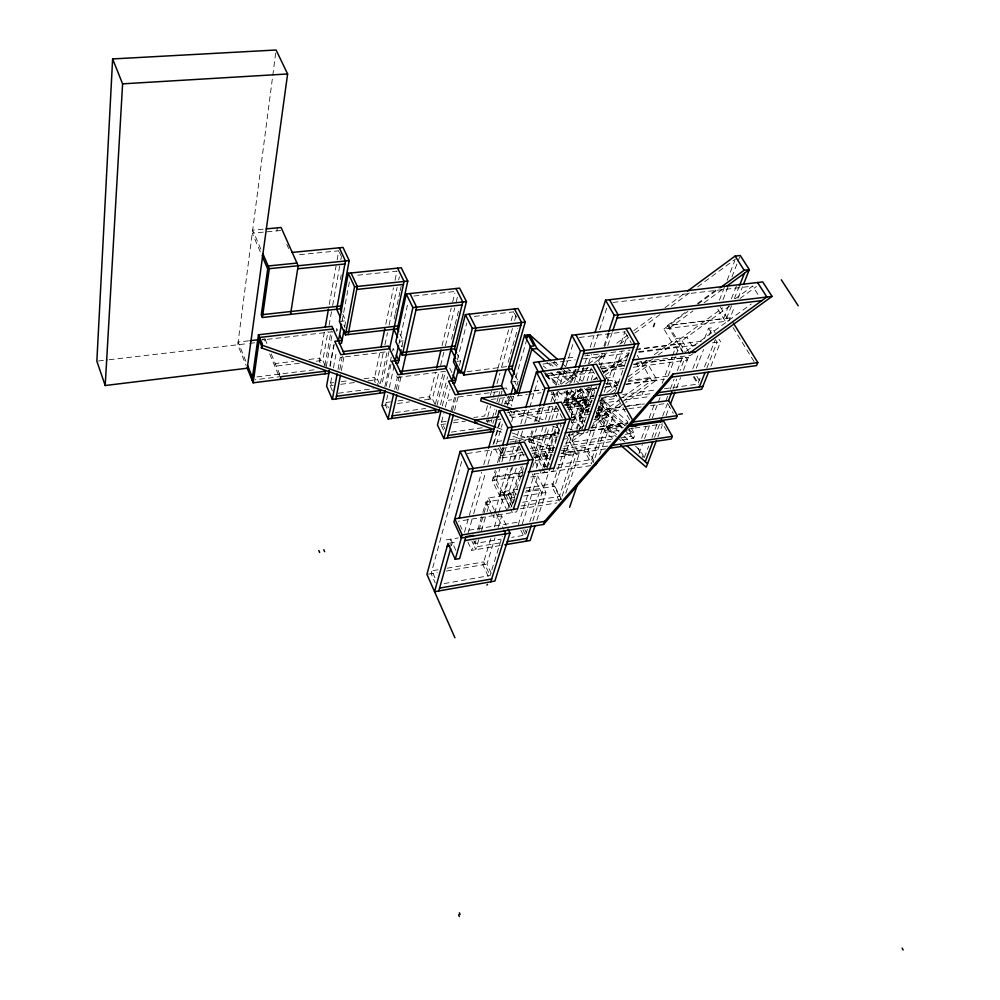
<?xml version="1.0" encoding="UTF-8"?>
<svg xmlns="http://www.w3.org/2000/svg" width="1000" height="1000" viewBox="0 0 1000 1000"><rect width="100%" height="100%" fill="white"/><g stroke="black" fill="none" stroke-linecap="round" stroke-linejoin="round"><path stroke-width="0.75" stroke-dasharray="5 3.75" d="M275.688 53.075L237.738 344.762L246.125 365.462M276.913 230.875L277.35 227.85M262 339.3L264.988 338.95L264.6 341.637L265.738 344.375M279.65 374.087L279.237 376.763L255.087 379.762M324.375 332.088L319.288 360.825L320.425 363.425M329.263 304.488L336.05 266.137M337.137 260L338.762 250.8L296.3 255M325.087 365.588L322.812 360.4L328 331.388M329.087 325.288L331.55 311.55M332.65 305.438L339.75 265.75M340.838 259.65L341.388 256.6M324.85 365.538L331.112 330.863M340.4 279.438L341.225 274.913M326.275 366.625L332.6 331.75L262.225 339.913M329.875 365.875L333.738 344.85M336.213 331.325L336.725 328.537L337.912 331.188M330.15 366.587L334.288 344.075M332.438 390.962L330.125 385.65L332.025 375.438M333.425 367.863L336.525 351.213M342.1 321.163L349.375 281.988M344.625 326.8L345.763 320.737L342.75 314.125M338 369.425L340.25 357.438L389.012 351.5L381.912 384.525M339.812 369.575L342.375 356.05M341.312 370.6L343.9 357M379.738 353.113L374.075 380.05L375.275 382.663M385.788 324.263L393.45 287.825M395.037 280.225L396.962 271.112L355.138 275.487M379.35 383.537L377.55 379.6L383.638 350.887M384.925 344.837L387.488 332.75M389.087 325.188L397.1 287.413M398.7 279.85L399.338 276.825M380.375 383.425L387.4 350.575M394.137 319.088L395.1 314.613M395.425 313.113L398.612 298.175M398.938 296.688L399.9 292.2M400.213 290.712L401.175 286.225M384.837 386.763L390 362.962M390.325 361.475L391.287 357.013M392.575 351.075L393.175 348.312L395.062 352.312M386.175 386.25L391.025 363.963M387.713 394.975L385.487 405.087L387.312 409.113M389.35 387.488L394.288 365.012M398.85 344.263L407.7 303.988M401.8 346.825L403.137 340.825L399.95 334.137M394.675 389.312L397.312 377.45L395.425 373.4M396.275 389.387L399.275 376M397.887 390.45L400.925 376.987M428.95 399.3L435.45 372.638M442.05 345.575L451.213 308M452.675 301.988L454.875 292.962M434.913 404.125L432.388 398.837L439.1 371.538M440.588 365.475L443.95 351.825M445.438 345.75L454.75 307.838M456.25 301.775L457.362 297.225M435.35 404.312L443.413 371.8M451.525 339.162L454.825 325.85M455.188 324.375L458.862 309.587M436.987 405.475L445.138 372.788M440.538 404.7L447.562 376.737M442.3 405.938L447.488 385.35M443.5 429.975L440.938 424.562L443.862 413.075M445.375 407.137L449.9 389.35M457.388 359.925L466.775 323.025M459.45 365.4L460.6 360.95L457.25 354.2M451.062 410.7L454.475 397.5L502.113 391.125L498.762 402.887M452.45 410.7L456.262 395.988M454.575 410.337L458.738 394.3M461.662 461.525L431.112 573.675L435.238 582.975M487.537 405.588L484.637 416L473.875 417.488M490.438 395.175L491.675 390.7M497.887 368.387L509.075 328.212M511.15 320.775L513.638 311.85L472.812 316.6M452.312 542.663L451.463 545.675L449.862 542.163L450.7 539.15L455.95 550.638M487.738 416.6L490.688 406.1M493.212 397.088L494.888 391.087M497 383.575L499.95 373.075M501.625 367.062L512.575 328.038M514.675 320.525L516.362 314.525M491.15 422.287L491.975 419.363M492.388 417.9L494.875 409.125M496.95 401.812L498.188 397.425M498.612 395.962L499.85 391.575M508.125 362.35L517.7 328.562M492.9 423.475L493.738 420.538M495.412 414.65L497.088 408.775M464.475 532.225L481.637 472.212M483.787 464.712L488.512 448.212M501.838 403.775L503.512 397.95M493.05 444.575L500.387 419.113M504.7 404.137L505.575 401.138L512.587 400.188L509.137 393.4M468.1 533.05L473.25 515.225M473.688 513.725L485.775 471.8M487.938 464.312L492.25 449.35M493.975 443.35L500.887 419.4M496.488 444.075L502.312 424M507.812 405.037L510.363 396.25M526.9 339.212L514.625 381.562L516.038 384.312M504.787 403.837L511.8 402.875L513.875 395.775M516.875 385.5L518.162 381.1M500.25 545.55L471.75 550.337L474.325 541.562M477.762 529.85L482.5 513.763M482.925 512.288L485.962 501.962L514.487 497.45M516.287 468.212L508.225 494.588L499.712 495.925L492.262 480.538L495.325 470.125M497.475 462.812L501.763 448.212M524.388 454.55L499.762 458.212L503.1 446.863M558.825 410.988L511.725 417.575L512.525 414.888L510.438 410.763M518.138 395.825L518.95 393.062M475.975 540.525L475.112 543.462L501.075 539.138M479.012 530.25L488.537 497.925L515.887 493.625M510.125 507.912L494.85 476.5L496.562 470.675M499.137 461.938L503.438 447.388M503.913 448.038L502.612 452.4L521.013 449.688M511.637 421.825L514.65 411.637M478.837 539.475L475.825 549.65L471.962 541.35M481.45 530.688L486.662 513.1M487.088 511.637L490.15 501.3M496.5 479.888L499.637 469.3M501.85 461.825L506.287 446.875M507.212 510.9L499.462 494.913L507.475 468.263M509.7 460.863L518.612 431.262M520.837 423.862L525.288 409.05M506.15 525.175L501.688 515.913L493.288 517.275L494.137 514.425M494.575 513L500.65 492.825L493.175 477.425L522.075 473.013M511.425 467.812L503.4 494.3L509.875 507.612M513.663 460.425L518.138 445.662M518.587 444.188L522.612 430.9M524.85 423.512L529.325 408.75M529.775 407.275L537.825 380.7M490.825 538.538L482.863 564.788L488.95 577.875M494.387 526.838L498.35 513.75M498.787 512.325L512.612 466.812M514.875 459.363L518.95 445.938L466.775 453.587M491.225 573.225L486.95 564.075L494.988 537.812M498.113 527.587L501.688 515.913M518.962 459.475L521.188 452.2M507.663 509.438L520.788 466.912M553.375 426.85L544.475 454.637L536.237 455.875L528.75 441.1L531.95 430.7M534.65 421.95L539.15 407.362M510.487 504.2L522.3 466M546.425 467.2L531.188 437.238L533.888 428.525M536.138 421.262L540.188 408.175M444.15 583.562L490.062 575.55L502.25 536.25M511.613 506.087L523.638 467.35M513.425 503.013L516.163 494.2M521.638 476.587L523.913 469.237M532.85 440.5L536.512 428.725M538.763 421.488L543.7 405.575M554.438 401.138L551.05 394.7L551.95 391.825M533.75 456.375L543.038 426.825M545.363 419.45L550.462 403.2M550.925 401.712L553.713 392.85M556.038 385.462L560.675 370.7M517.625 508.775L516.65 511.863L458.312 521.263M532.638 467.262L537.212 452.775L529.7 437.987L559.2 433.713M546.4 427.9L537.1 457.275L542.3 467.537M548.737 420.538L558.062 391.062M560.388 383.7L565.525 367.488M565.988 366.012L573.913 340.975M518.237 524.825L534.475 473.75M536.287 468.062L549.388 426.85M551.763 419.4L556.025 406L507.2 412.775M522.2 524.175L537.638 475.975L529.5 477.225M556.163 418.125L558.962 409.412M550.763 437.887L551.75 434.8M590.75 465.625L541.075 473.25L542.487 468.85M542.962 467.388L556.638 424.888M567.788 390.238L563.513 403.512L592.038 399.562M569.663 384.412L574.812 368.413M558.462 422.675L544.263 466.712L548.85 466.025M581.112 428.638L565.825 399.825L569.1 389.688M571.438 382.438L575.638 369.4M546.775 466.875L560.562 424.325M567.487 402.962L571.763 389.775M574.1 382.562L578.775 368.137M527.413 529.225L525.513 535.062L511.763 537.35M529.775 521.925L540.2 489.812L525 492.2M547.1 468.525L561.175 425.175M532.825 520.85L549.812 468.775M570 406.875L575.688 389.425M569 412.113L576.688 388.537M579.1 381.175L584.388 364.975M584.875 363.5L587.762 354.663M590.163 347.3L594.012 335.525M536.862 520.138L545.95 492.488L537.638 475.975M553.95 468.15L552.938 471.225L531.888 474.462M571.237 416.1L580.4 388.225M582.812 380.887L588.112 364.75M588.6 363.288L591.487 354.487M593.9 347.15L599.2 331.012M599.688 329.55L607.875 304.613M571.375 416.688L572.05 414.625L564.513 400.412L593.075 396.488M570.325 431.362L552.013 486.675L559.325 501.112M570.788 429.938L584.625 388.162M587 380.962L591.287 368.013L544.175 374.188M582.8 400.325L583.713 397.587L579.275 389.363M561.5 499.35L554.837 486.225L570.875 438.038L564.025 439.038M561.55 453.263L565.975 454.812L566.85 452.15L608.125 445.975M583.962 425.887L579 416.587L588.725 387.413M591.15 380.163L593.562 372.912M568.562 434.538L572.1 441.275L574.412 434.338M576.362 428.488L589.562 388.975L596.45 388.038M598.625 361.838L601.55 353.113M603.975 345.838L608.35 332.738M577.025 429.425L591.737 385.45M602.263 354.025L598.875 364.137L626.65 360.513M604.675 346.812L609.5 332.362M600.538 367.15L605.388 352.713M607.812 345.5L612.188 332.512M581.788 429.913L596.4 386.637M521.225 505.95L560.95 499.588L576.287 454.363L566.625 435.887M583.5 433.113L584.538 430.037M565.812 493.237L579.212 453.925L570.875 438.038M588.55 429.45L587.5 432.537L567.125 435.5M602.25 397.825L584.275 450.225L591.55 464.012M604.2 392.15L618.075 351.7M621.05 343.025L625.013 331.463M596.938 417.95L597.913 415.1M593.837 460.688L588.013 449.663L604.612 401.538L600.788 402.075L609.125 417.375L593.275 462.562L585.25 447.375L560.875 451.012M617.275 384.888L613.013 377.212L621.987 351.2M624.475 343.975L627.475 335.312L614.925 344.55M612.587 438.312L605.638 432.337L598.225 418.612L599.637 418.413L600.55 415.763M615.363 391.65L629.938 349.938M599.625 454.637L612.962 416.838L604.612 401.538M626.85 423.988L627.712 421.613L600.862 397.812M642.25 394.475L643.288 391.65M631.337 428.188L634.963 434.75L633.638 438.312L619.788 440.375M641.637 438.2L645.938 426.725M649.163 418.125L654.025 405.138M662.188 383.3L672 357.1M672.537 355.65L675.812 346.912L678.662 351.763M638.875 453.787L642.4 444.412M644.6 438.562L649.55 425.4M652.3 418.1L660 397.638M668.238 375.712L675.387 356.7M675.938 355.238L680.3 343.638L638.7 348.975M644.325 457.537L648.675 446.087M651.938 437.5L656.838 424.613M667.625 396.238L666 400.513L673.312 413.3M670.325 389.125L674.112 379.162M677.362 370.625L682.225 357.825L683.838 360.562L680.025 370.55M654.538 437.337L660.462 421.838M662.638 416.112L667.562 403.237L650.55 405.637M672.95 389.113L676.762 379.125M657.9 436.737L662.25 425.4M666.038 415.525L669.388 406.775M676.663 387.812L680.575 377.6M683.375 370.312L688.363 357.287L686.9 354.8M692.837 368.65L699 352.775M704.613 338.338L708.538 328.237L712.062 327.8L715.163 332.887M719.438 300.175L724.4 287.387M727.15 280.312L734.837 260.525M696.3 368.188L703.612 349.438M709.25 335.012L712.062 327.8M723.012 299.725L728.025 286.887M731.925 276.9L737.487 262.65M738.037 261.225L739.712 256.938M664.45 388.725L697.712 384.125L701.125 375.475M704.538 366.838L715.35 339.45M728.625 305.788L723.6 318.525L667.463 325.462L682.987 351.763M731.425 298.712L737.013 284.562M706.787 368.2L717.062 342.275L715.913 340.387M731.575 305.65L725.35 321.35L716.675 307.275M734.312 298.725L738.825 287.337M710.863 366.287L720.6 341.812L719.05 339.263M729.975 305.8L682.05 340.7L671.625 342.025L663.95 328.988L728.925 320.913L734.587 306.675M737.987 298.125L742.525 286.737M561.087 384.175L583.625 367.587M588.638 363.9L602.4 353.762M633.7 330.725L654.987 315.062M665 307.688L685.037 292.938M565.688 383.925L588.312 367.287M594.6 362.663L608.425 352.488M619.738 344.175L628.538 337.7M634.825 333.075L659.963 314.587M671.275 306.262L690.138 292.4M697.675 286.85L735.387 259.113M564.25 401.087L580.475 389.2M592.962 380.05L596.712 377.3M604.2 371.812L629.163 353.525M667.463 325.462L684.987 312.625M697.513 303.45L717.55 288.762M563.7 402.425L582.275 388.825M594.663 379.75L597.137 377.925M603.337 373.387L629.35 354.338M663.95 328.988L687.887 311.45M697.887 304.125L719.15 288.55M564.487 404.963L588.638 387.275M604.775 375.462L627.112 359.113M669.15 328.338L692.987 310.9M704.15 302.725L723.088 288.863M646.737 360.175L638.038 366.525L635.062 361.287M654.212 354.738L676.462 338.5L686.888 337.188L693.213 347.8M571.538 418.113L591.663 403.438M606.775 392.438L619.35 383.263M628.162 376.838L653.213 358.587M658.188 354.963L722.8 307.863M735.225 298.812L752.613 286.137L759.175 296.425M571.85 420.95L589.438 408.15M599.487 400.825L605.775 396.25M610.8 392.587L617.075 388.013M628.387 379.787L648.487 365.15L656.9 379.825L625.712 402.425M740.062 298.463L756.45 286.525M575.375 431.737L571.862 434.275L573.438 437.262L580.612 432.062M579.025 429.075L584.012 425.462M595.212 417.337L621.337 398.363M622.587 397.463L649.963 377.587L628.513 380.487M686.25 351.25L751.25 304.062M594.312 422.113L651.65 380.538L637.3 355.375M572.1 441.275L584.562 432.238M590.8 427.725L624.475 403.325M693.225 353.5L690.725 355.312L633.688 362.8M437.987 569.775L431.9 570.812L436.188 580.487M447.137 568.212L483.725 561.938L490.062 575.55M428.325 574.15L437.2 572.625M446.337 571.062L486.95 564.075M499.6 542.962L476.675 546.8L473.875 540.812M446.375 539.862L458.338 537.9M449.425 543.15L456.887 541.912M468.925 530.188L519.138 521.975M522.7 502.262L559.35 496.425L574.612 451.175L560.962 453.212M520.312 508.8L556.938 502.912M523.612 496.012L545.95 492.488M485.075 504.975L489.263 504.312M517.962 489.3L504.263 491.438L512.05 507.413M525.562 488.113L552.95 483.825L560.95 499.588M500.65 492.825L509.162 491.488L513.713 500.8M499.462 494.913L515.55 492.388M526.188 490.725L554.837 486.225M494.85 476.5L522.513 472.275M556.538 468.175L591.75 462.8M492.262 480.538L522.65 475.875M558.025 464.625L591.663 459.513L607.45 414.3L594.4 416.163M553.25 452.15L538.013 454.425L545.825 469.812L544.9 472.663L542.95 468.812M533.675 457.3L551.862 454.575M534.562 457.663L552.325 455M561.45 453.638L588.013 449.663M565.975 454.812L605.65 448.85M535.3 460.525L552 458.013M559.587 456.875L579.212 453.925M530.212 448.338L554.738 444.712M565.475 443.137L616.062 435.675M625.262 434.312L629.862 433.638L625.188 429.538M500.525 455.65L522.388 452.413M531.587 451.05L554.6 447.638M563.812 446.275L612.9 439.012M620.575 437.875L631.312 436.275L627.7 429.7M532.075 453.413L553.625 450.213M562.85 448.837L610.562 441.75M576.2 432.863L579.288 432.425M590.05 430.85L625.425 425.712M528.75 441.1L558.2 436.8M597.612 410.325L607.987 429.487L623.425 427.238M605.013 430.412L608.562 429.888M605.638 432.337L622.712 429.837M628.837 428.95L633.438 428.275M634.963 428.05L662.788 423.975M501.8 440.838L497.238 441.5L503.975 455.138M509.412 439.738L558.15 432.675M591.65 427.825L624.087 423.125M590.975 428.137L627.95 422.775M531.188 437.238L558.787 433.237M628.088 423.6L606.487 426.725L615.812 434.787M509.913 442.125L514.513 441.45M516.05 441.225L523.713 440.112M525.25 439.888L558.975 434.988M589.625 430.538L624.888 425.4M570.812 419.513L587.15 417.188M600.212 405.588L605.375 415.075L595.725 416.45L616.812 434.7M571.188 422.812L584.85 420.85M593.95 419.55L612.962 416.838M598.025 410.087L625.837 406.175M627.375 405.95L644.375 403.562M591.175 411.463L582.7 412.663L575.275 398.75L583.713 397.587M597.25 410.6L623.05 406.962M624.575 406.75L644.3 403.963M572.05 414.625L580.037 413.5M451.362 432.125L483.738 427.55M558.275 391.688L585.3 414.888L590.25 414.188M596.438 413.312L627.362 408.925M628.9 408.713L641.275 406.95M571.038 417.725L579 416.587M565 404.65L592.475 400.838M446.213 421.325L441.6 421.975L444.812 428.725M453.9 420.262L458.512 419.625M564.85 405.613L591.125 401.962M600.413 400.675L617.413 398.312M618.962 398.1L652.975 393.375M440.938 424.562L445.55 423.925M453.225 422.85L465.5 421.15M509.425 415.312L557.9 408.562M566.975 407.3L590.938 403.963M567.913 407.925L590.988 404.7M600.212 403.413L618.663 400.838M624.812 399.975L649.425 396.55M486.075 421.163L496.637 419.688M498.15 419.475L501.163 419.05M567.938 409.712L590.363 406.575M565.825 399.825L594.35 395.9M563.288 402.7L593.825 398.488M604.5 397.013L616.725 395.312M622.663 394.5L656.888 389.762M565.95 390.688L577.863 401L587.725 399.637L591.025 402.537M601.237 398.288L616.575 396.175M491.15 399.475L527.3 394.588M528.825 394.375L541.038 392.725M395.462 412.562L425.575 408.488M606.45 384.45L618.775 382.775M628.013 381.525L668.05 376.1M605.65 386.788L617.913 385.125M625.588 384.087L656.9 379.825M551.05 394.7L597.013 388.45M604.663 387.4L616.925 385.737M626.112 384.487L664.412 379.275M605.262 378.25L613.013 377.212M448.35 400.213L451.662 399.775M533.875 390.737L542.95 389.525M608.088 380.812L611.95 380.288L616.912 389.237M534.125 391.025L543.225 389.8M605.538 383.587L619.325 381.725M511.075 382.038L516.975 381.25M593.312 372.537L548.812 378.425L545.975 373.05M602.525 371.312L624 368.475M633.212 367.262L687.288 360.1L684.237 354.95M390.562 401.875L386.062 402.475L388.5 407.825M398.075 400.875L404.075 400.075M419.075 398.088L429.588 396.688L432.1 401.975M502.875 388.425L506.375 387.962L508.438 392.038M381.975 405.562L388.488 404.688M397.475 403.5L409.462 401.9M424.45 399.9L432.388 398.837M599.25 364.363L626.775 360.775M599.775 367.25L625.25 363.913M547.312 375.575L591.775 369.725M600.975 368.512L625.5 365.288M633.162 364.275L685.662 357.362M544.525 373.162L546.038 376.012L592.45 369.913M601.725 368.688L624.938 365.637M634.212 364.412L688.363 357.287M542.863 364.038L564.475 361.262M566.025 361.062L575.288 359.862M583 358.875L629.325 352.9M638.587 351.712L679.237 346.475L683.525 353.738M638.862 352.362L697.125 344.85M712.463 342.863L720.6 341.812M338.3 393.225L373.325 388.688M333.65 382.612L330.613 383L332.35 386.975M341.238 381.65L348.825 380.688M364 378.762L374.625 377.413L378.812 386.587M330.125 385.65L333.15 385.262M340.737 384.3L354.375 382.562M368.013 380.812L377.55 379.6M397.312 377.45L445.513 371.3M567.812 358.062L575.525 357.075M584.763 355.887L629.45 350.163M635.688 349.675L703.188 341.012M467.013 371.712L506.925 366.587M457.013 361.4L460.6 360.95M730.125 317.887L668.75 325.475L676.462 338.5M256.975 376.887L316.6 369.513M579.388 337.463L624.888 331.825M299.375 363.25L274.85 366.238L275.262 363.562L293.675 361.325M316.225 361.2L322.812 360.4M309.025 359.462L319.762 358.162L322.038 363.363M403.137 340.825L399.513 341.262L402.062 346.662M613.013 302.45L752.613 286.137M248.55 340.85L238.1 342.062L246.5 362.775M98.4 360.988L107.688 359.913M109.237 359.725L248.188 343.55M249.675 343.375L255.65 342.675M339.387 321.475L345.763 320.737M413.925 296.025L455.25 291.462M280.688 230.525L252.262 233.175L262.512 256.938M263.137 229.163L252.662 230.125L261.112 249.713M527.238 436.463L528.175 436.775M523.713 437.013L524.625 437.287M515.225 409.975L543.162 419.762M568.15 428.525L574.038 430.588M510.012 411.188L539.362 421.475M552.575 426.112L559.913 428.688M497.362 427.762L504.675 430.337M512 432.9L555.35 448.113M561.1 450.138L566.85 452.15M496.75 430.513L504.113 433.1M512.95 436.2L554.188 450.675M546.038 376.012L555.875 384.513M564.125 391.625L587.675 411.95M607.987 429.487L616.275 436.637M617.425 437.638L622.062 441.637M545 372.562L558.975 384.65M621.45 438.713L624.938 441.737M545.45 373.963L557.675 384.525M565.725 391.488L588.75 411.4L576.9 389.35M543.275 365.938L546.213 368.488M550.75 372.438L563.713 383.713M570.788 389.875L589.462 406.112M596.112 411.9L619.225 432M623.888 436.062L629.725 441.138M635.55 446.213L640.212 450.25L643.888 456.95M597.65 408.325L605.375 415.075M549.325 363L553.938 367.038M558.55 371.087L571.237 382.212M598.312 405.962L624.025 428.512M546.888 362.325L552.688 367.413M557.325 371.475L570.1 382.663M598.612 407.638L623.138 429.125M624.312 430.138L633.638 438.312L628.587 429.125M553.25 362.825L561.362 369.963M562.525 370.988L575.275 382.212M599.913 403.9L624.438 425.5M629.113 429.613L634.963 434.75M554.138 361.413L562.3 368.612M563.462 369.637L578.625 383.013M585.625 389.188L593.775 396.388M599.612 401.525L626.413 425.188M562.35 363.65L565.85 366.75M567.025 367.788L582.188 381.25M589.2 387.463L595.037 392.638M720.238 306.85L728.925 320.913M732.987 327.475L754.1 361.65M708.538 328.237L711.562 333.225M682.05 340.7L689.938 353.988M680.3 343.638L686.162 353.562M696.85 376.312L699.85 381.375M694.262 376.587L698.737 384.188M693.337 376.7L697.712 384.125M625.588 333.062L631.237 342.95M664.212 426.475L667.75 432.738M601.3 368.512L613.737 391.05M614.45 392.325L630.075 420.613M637.888 448.237L643.05 457.625M592 369.3L597.638 379.588M594.862 391.188L593.375 388.462L578.112 433.862L576.538 430.887M589.562 388.975L594 397.15M595.975 411.625L599.637 418.413M581.8 388.688L587.725 399.637M577.863 401L585.3 414.888M579.888 413.212L585 422.812M514.35 313.2L516.5 317.262M556.312 392.612L560.4 400.337M570.975 420.35L575.15 428.25M553.025 391.95L557.2 399.875M552.638 393.113L556.7 400.85M556.025 406L562.35 418.05M557.312 426.175L559.987 431.325M515.35 375.65L517.463 379.738M545.462 451.55L549.7 459.85M544.475 454.637L549.412 464.325M508.35 396.087L511.8 402.875M507.013 396.587L511.863 406.15M505.575 401.138L507.65 405.262M535.237 461.7L538.475 468.125M539.125 469.4L541.075 473.25M508.95 412.075L511.725 417.575M518.95 445.938L521.05 450.125M521.75 451.525L525.25 458.5M532.225 473.925L541.862 493.137M487.975 419.438L489.3 422.113M486.613 420L487.925 422.675M498.5 448.162L503.212 457.7M495.062 448.663L499.762 458.212M449.725 368.125L452.362 373.5M508.225 494.588L512.762 503.888M524.862 529.612L526.188 532.337M522.962 529.825L527.112 538.35M510.688 509.075L512.375 512.55M520.887 530.275L523.538 535.725M488.537 497.925L494.162 509.637M494.825 511.037L503.425 528.975M485.962 501.962L493.288 517.275M339.387 252.125L341.225 256.062M460.163 525.275L462.025 529.275M467.9 542.025L471.75 550.337M343.925 325.175L345.138 327.85M286.837 244.375L288.675 248.525M264.988 338.95L267.262 344.412M271.262 353.988L280.75 376.725M269.725 353.938L278.688 375.45"/><path stroke-width="1.5" d="M247.25 368.225L287.613 73.963L276.087 50L112.625 58.938L96.85 361.175L105.2 385.513L247.25 368.225L253.15 382.8L328.5 373.387L329.05 370.387M105.2 385.513L122.6 83.85L112.625 58.938M252.062 380.138L258.45 334.775L331.938 326.337L344.425 354.225M253.15 382.8L259.562 337.45L333.113 328.963M341.55 311.475L340.35 308.825L262.4 317.5L269.312 268.675L262.925 253.9M493.812 429.487L261.4 347.912L262.35 344.15L258.45 334.775M261.4 347.912L262.35 344.15M280.338 379.4L280.75 376.725L325.45 371.175L324.963 373.825M290.538 314.363L298.15 265.763L281.125 227.5L266.137 228.888M325.188 327.488L328.45 309.088M340.35 308.825L349.188 260.6L343.025 247.438L292.213 252.425M329.325 371.087L326.575 386.1L332.35 399.4L383.55 392.713M348.275 273.263L339.387 321.475L345.45 334.875L397.413 328.8L407.775 281.062L401.262 267.762L348.275 273.263L354.55 286.75L345.45 334.875M338.438 340.863L341.538 324.188M344.062 329.825L341.55 343.212L339.137 343.5M332.35 399.4L337.15 373.925M335.913 398.925L340.45 375.125M348.175 334.562L357.337 286.45L351.05 272.975M381.012 347.038L384.837 328.812M380.05 393.162L380.613 390.538L336.413 396.287M385.213 390.7L381.975 405.562L388.062 418.963L438.688 412.062L439.425 409.113M406.262 293.975L395.875 341.7L402.262 355.238L454.588 348.8L466.45 301.55L459.6 288.125L406.262 293.975L412.887 307.587L402.262 355.238M395.225 360.763L398.525 345.763M401.138 349.825L398.2 363.062L395.812 363.363M388.062 418.963L393.675 393.762M391.587 418.488L396.887 394.938M436.55 368.125L440.95 350.087M435.225 412.525L435.875 409.925L392.175 415.863M441.175 410.35L437.463 425.05L443.862 438.575L493.913 431.45M514.65 374.288L511.85 368.837L525.237 322.075L518.038 308.525L465.35 314.613L453.425 361.85L458.8 372.762L461.2 372.463M452.1 380.688L455.875 365.85M458.312 369.85L454.95 382.95L452.587 383.263M458.8 372.762L459.513 369.975M443.862 438.575L450.3 413.638M464.475 372.262L460.875 372.725L472.325 328.363L465.35 314.613M447.35 438.075L453.413 414.775M511.85 368.837L463.75 375.05L476.012 327.925L469.025 314.188M465.737 537.288L459.6 558.6L455.25 559.338L462.212 534.913L454.787 518.862L517.625 508.775L533.125 459.475L524.312 442.013L460.112 451.375L426.925 574.388L454.913 637.75M531.087 391.438L481.413 398.125L480.65 400.887L508.537 410.675M460.112 451.375L468.6 469.162L453.925 521.975L461.325 538.013L543.575 524.438L671.825 377.088L672.975 374.038L757.812 362.587L733.388 323.137M492.5 387.725L497.475 369.875M438.775 590.95L450.65 548.6M459.188 518.162L473.113 468.488L464.6 450.725M506.325 395.225L501.512 385.725L506.1 369.538M490.5 431.925L491.238 429.35L448.025 435.487M488.512 448.212L499.237 410.712L561.287 402.15L570.138 418.888L553.95 468.15L528.237 472.075M510.788 394.787L513.337 385.975M514.3 394.312L515.588 389.9M502.625 445.288L507.775 427.75L499.237 410.712M518.95 393.062L531.862 349.175L524.538 335.3L529.675 334.675L557.688 359.513M506.725 445.375L512.137 427.137L503.575 410.112M525.737 407.575L536.425 372.05L596.462 364.212L605.325 380.288L588.55 429.45L565.163 432.85M539.6 405.9L545 388.4L536.425 372.05M543.7 405.575L549.225 387.837L540.612 371.5M490.775 581.8L505.75 533.812L504.087 530.35M513.337 509.462L528.737 460.138L519.938 442.65M561.15 369.225L571.825 335.238L629.963 328.088L638.837 343.537L621.538 392.562L599.212 395.637M508.062 529.138L509.963 533.112L494.888 581.075L434.562 591.688L447.987 543.387L455.25 559.338M575.275 366.962L580.425 350.962L571.825 335.238M578.775 368.137L584.513 350.438L575.887 334.738M526.188 541.188L531.4 525.225M549.812 468.775L565.887 419.487L557.062 402.725M594.975 332.575L605.55 300.175L762.75 281.925L772.05 296.388L694.475 352.6M534.95 525.962L530.175 540.513L504.825 544.775M543.575 524.438L544.6 521.375L672.975 374.038M608.837 331.287L614.175 315.287L605.55 300.175M612.663 331.062L618.125 314.812L609.487 299.713M584.538 430.037L601.225 380.85L592.375 364.75M569.612 507.262L576.925 486.125M596.025 464.825L597.05 461.912M653.475 326.65L654.638 323.413M631.575 423.338L632.7 420.275L617.65 393.1L634.862 344.05L626 328.575M645.263 461.662L652.9 441.637M660.462 421.838L661.55 418.975M630.037 425.037L676.188 418.325L677.237 415.637L668.587 400.538L671.85 391.975M656.275 440.988L646.225 467.188L620.712 445.288M670.512 403.85L674.987 392.188M628.05 426.562L663.8 421.35L672.312 436.388L671.287 439L610.237 448.162M699.362 386.925L705.075 372.525M739.362 285.988L744.4 273.263M708.562 372.05L701.725 389.25L654.038 395.9M743.662 283.888L749.325 269.65L740.275 255.512L735.113 256.075L687.537 291.1M757.812 362.587L756.538 365.588L671.825 377.088M486.912 585.1L487.562 584.4M720.4 287.638L744.15 270.238L749.325 269.65L726.787 286.15M689.25 353.275L766.85 297L757.575 282.525M632 426.613L636.737 425.775M439.575 588.1L491.662 578.975M447.15 546.4L450.025 545.925M507.238 541.688L527.112 538.35M462.212 534.913L544.6 521.375M465.962 536.638L473.587 535.375M464.525 540.638L509.963 533.112M472.188 471.775L527.712 463.413M611.175 445.525L672.312 436.388M468.6 469.162L533.125 459.475M678.713 414.35L682.35 413.812M631.025 422.337L677.237 415.637M507.775 427.75L570.138 418.888M511.163 430.425L564.825 422.762M648.85 403.325L668.587 400.538M657.625 392.725L702.837 386.45M498.925 416.788L475.4 420.062L474.663 422.762L477.013 422.438M545 388.4L605.325 380.288M548.2 391.112L600.112 384.1M457.413 391.575L501.512 385.725M502.875 388.425L455.175 394.775L448.55 381.15L455.65 380.238L453.013 374.85M632.888 359.975L695.588 351.788M580.425 350.962L638.837 343.537M583.45 353.713L633.725 347.3M564.738 358.462L533.35 362.488L538.787 372.825M509.113 366.525L512.638 366.075M550.925 360.775L537.025 348.537L531.862 349.175L544.562 360.3M400.275 371.538L444.888 365.9L458.738 394.3M402.9 352.413L455.288 346.012M617.038 318.075L761.85 300.625M343.225 351.538L388.363 346.1L401.538 374.25L416.625 307.175L409.988 293.562M472.325 328.363L525.237 322.075M475.25 330.85L520.8 325.412M614.175 315.287L772.05 296.388M250.05 340.675L259.012 339.637M345.988 332.025L398.025 325.975M415.962 310.125L462.075 304.9M412.887 307.587L466.45 301.55M262.8 314.613L340.863 305.975M354.55 286.75L407.775 281.062M356.763 289.438L403.438 284.425M297.688 268.788L344.913 263.975M296.962 263.087L268.137 265.975L261.262 314.812L262.4 317.5M269.312 268.675L349.188 260.6M122.6 83.85L287.613 73.963M481.413 398.125L513.75 409.462M261.8 345.1L495.9 427.25M626.712 445.65L647.575 463.663M781.287 279.775L798.225 305.788M735.113 256.075L744.15 270.238M902.113 948.088L903.15 950M529.675 334.675L537.025 348.537M514.45 308.938L521.638 322.5L508.325 369.3L512.525 377.475M538.538 361.812L543.862 371.9M455.962 288.525L462.8 301.962L446.188 368.575L397.925 374.7L391.625 361.2L398.812 360.312L396.312 354.988M454.588 348.8L456.587 352.85M451.012 349.237L455.675 358.688M462.4 372.3L463.75 375.05M454.125 359.05L460.875 372.725M397.575 268.15L404.075 281.45L389.6 348.75L340.775 354.663L334.8 341.287L342.075 340.438L339.7 335.15M397.413 328.8L398.688 331.475M393.8 329.212L397.6 337.25M339.3 247.8L345.45 260.988L336.688 309.225L340.3 317.188M262.512 256.938L267.712 269.012M259.175 340.262L261.95 346.962M323.8 549.688L324.6 551.663M247.613 365.538L252.45 377.45M318.812 550.5L319.613 552.475M459.363 912.788L460.062 914.525M458.625 914.788L459.312 916.538M524.538 335.3L511.075 382.038L516.712 393.05L530.4 346.388L534.038 345.938L528.162 334.85L527.325 337.75L524.538 335.3"/></g></svg>
